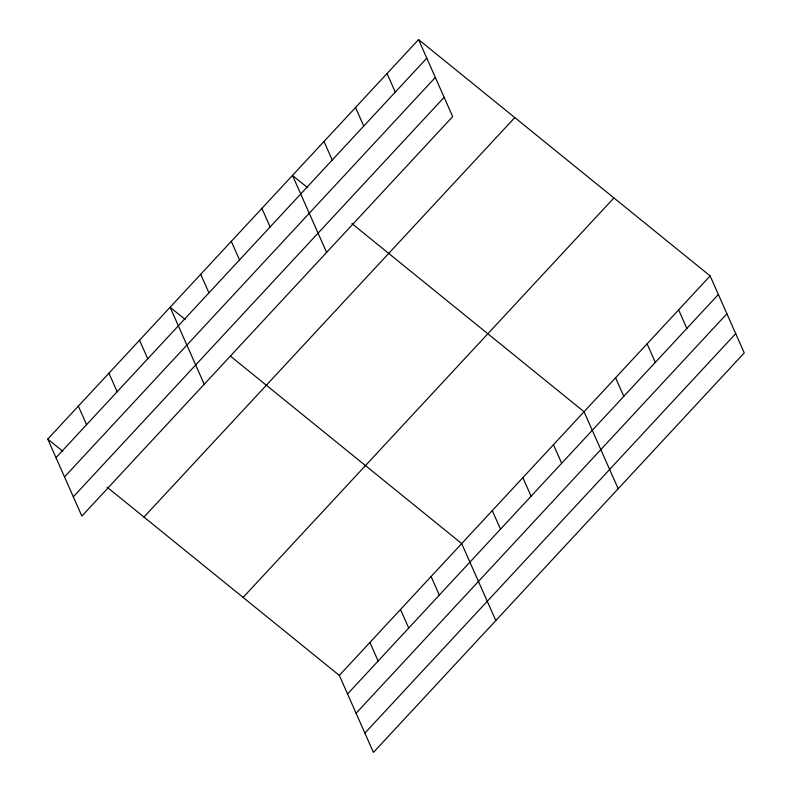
<?xml version="1.0" encoding="UTF-8"?>
<svg xmlns="http://www.w3.org/2000/svg" width="792" height="792" viewBox="0 0 792 792"><rect width="100%" height="100%" fill="white"/><g stroke="black" fill="none" stroke-linecap="round" stroke-linejoin="round"><path stroke-width="1.19" d="M418.562 39.6L452.687 116.602L81.863 516.087L47.748 439.085L418.562 39.6L710.137 275.913L744.252 352.915L373.438 752.4L339.313 675.398L107.177 487.258M55.975 457.657L426.789 58.163M64.518 476.933L435.333 77.448M73.319 496.802L444.144 97.317M143.966 517.077L514.78 117.582M243.095 597.416L613.919 197.931M339.313 675.398L710.137 275.913M347.54 693.97L718.354 294.476M356.083 713.245L726.908 313.761M364.894 733.115L735.709 333.63M307.583 187.655L292.486 175.428L326.611 252.42M351.915 223.591L584.051 411.741L618.176 488.733M185.209 319.493L170.122 307.256L204.237 384.259M230.492 356.192L461.687 543.569L495.802 620.572M47.748 439.085L62.835 451.321M678.615 309.87L686.842 328.433M647.094 343.827L655.321 362.389M615.572 377.784L623.799 396.346M553.459 444.698L561.686 463.261M387.041 73.557L395.267 92.12M522.868 477.655L531.095 496.218M355.529 107.514L363.756 126.076M492.277 510.612L500.504 529.175M324.007 141.471L332.234 160.034M431.095 576.527L439.322 595.089M261.895 208.385L270.122 226.948M400.505 609.484L408.721 628.046M231.304 241.342L239.53 259.905M369.904 642.441L378.13 661.003M200.713 274.299L208.94 292.862M139.521 340.213L147.748 358.776M108.93 373.171L117.157 391.733M78.339 406.128L86.566 424.69"/></g></svg>
